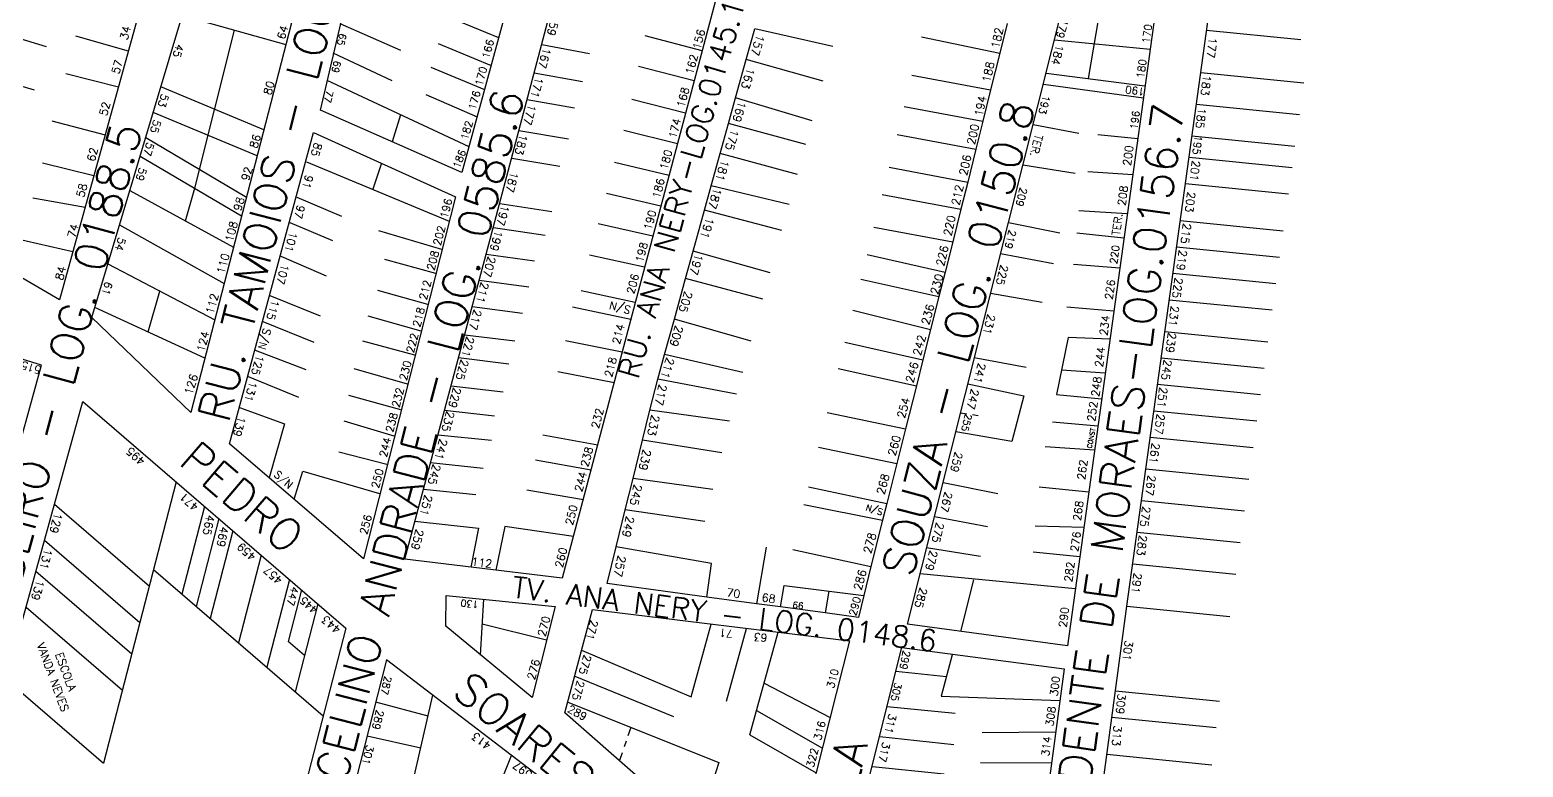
# Model space of a CAD drawing. Extents: x 714896 to 749292, y 8417558 to 8447149.
# Drawn here: x 738692.1 to 738972, y 8426514.4 to 8426652.6 of the extents above; entities that cross this region are included whole.
import ezdxf

# ---------------------------------------------------------------- set-up
doc = ezdxf.new("R2010")
doc.units = 0
doc.header["$MEASUREMENT"] = 0
for name, color, linetype in [('LOTE', 7, 'CONTINUOUS'), ('NUM-PORTA', 7, 'CONTINUOUS'), ('QUADRA', 6, 'CONTINUOUS'), ('TEXTO', 7, 'CONTINUOUS'), ('TEXTODERUA', 3, 'CONTINUOUS')]:
    doc.layers.add(name, color=color, linetype=linetype)
doc.styles.add('ROMANS', font='ROMANS.SHX', dxfattribs={"height": 1.5})

msp = doc.modelspace()

# ---------------------------------------------------------------- linework, layer by layer
at = {"layer": 'LOTE', "color": 7}
for p, q in [((738720.66, 8426655.31, 525.87), (738740.09, 8426649.86, 531.94)), ((738770.17, 8426655.13, 533.14), (738779.96, 8426651.13, 532.38)), ((738695.23, 8426649.42, 526.91), (738686.37, 8426652.1, 526.43)), ((738761.66, 8426648.74, 533.55), (738750.28, 8426653.72, 535.35)), ((738842.61, 8426649.48, 537.86), (738827.97, 8426652.81, 536.69)), ((738912.67, 8426652.52), (738930.32, 8426650.76)), ((738700.68, 8426651.48, 527.03), (738710.55, 8426648.65, 527.15)), ((738768.66, 8426650.05, 533.15), (738778.55, 8426645.93, 532.38)), ((738788.05, 8426649.84, 533.43), (738796.99, 8426648.17, 533.25)), ((738818.1, 8426648.67, 531.92), (738807.45, 8426651.47, 532.9)), ((738859.21, 8426651.31, 538.22), (738873.9, 8426648.23, 537.59)), ((738884.16, 8426650.74, 539.95), (738902.08, 8426648.97, 541.83)), ((738760.04, 8426643.05, 533.45), (738748.98, 8426648.22, 535.35)), ((738840.81, 8426642.96, 537.67), (738826.36, 8426647.01, 536.69)), ((738692.99, 8426641.27, 526.89), (738684.31, 8426643.86, 526.43)), ((738698.83, 8426644.43, 527.01), (738708.7, 8426641.94, 527.15)), ((738767.26, 8426645.61, 533.14), (738777.31, 8426641.4, 532.38)), ((738786.65, 8426644.54, 533.43), (738795.7, 8426642.91, 533.22)), ((738816.6, 8426643.03, 531.91), (738806.18, 8426645.72, 532.84)), ((738857.42, 8426644.11, 538), (738872.18, 8426641.32, 537.58)), ((738882.58, 8426644.45, 539.95), (738901.12, 8426642.11, 541.83)), ((738911.57, 8426644.59), (738930.87, 8426642.67)), ((738735.94, 8426633.83, 531.94), (738716.65, 8426641.9, 525.87)), ((738747.79, 8426643.18, 535.35), (738774.41, 8426630.73, 532.38)), ((738766.35, 8426640.5, 533.07), (738775.92, 8426636.28, 532.38)), ((738882.07, 8426642.42, 539.95), (738900.81, 8426639.85, 541.83)), ((738785.32, 8426639.54, 533.43), (738794.21, 8426638, 533.2)), ((738815, 8426636.99, 531.91), (738804.91, 8426639.53, 532.78)), ((738838.76, 8426635.54, 537.51), (738824.38, 8426639.82, 536.69)), ((738855.97, 8426638.25, 537.88), (738870.74, 8426635.5, 537.57)), ((738910.75, 8426638.65), (738930.05, 8426636.73)), ((738696.19, 8426635.53, 526.99), (738706.2, 8426632.9, 527.15)), ((738734.69, 8426628.99, 531.94), (738715.22, 8426637.11, 525.87)), ((738761.6, 8426636.65, 533.1), (738760.01, 8426631.62, 532.68)), ((738837.54, 8426631.13, 537.43), (738823.06, 8426635.06, 536.69)), ((738713.81, 8426632.41, 525.88), (738732.69, 8426621.24, 531.94)), ((738783.78, 8426633.72, 533.43), (738793.09, 8426632.16, 533.17)), ((738813.47, 8426631.24, 531.91), (738803.42, 8426633.72, 532.75)), ((738854.67, 8426633, 537.81), (738869.43, 8426630.22, 537.56)), ((738888.73, 8426633.19, 540.76), (738880.14, 8426634.78, 539.95)), ((738892.31, 8426633, 541.05), (738899.75, 8426632.22, 541.83)), ((738909.93, 8426632.7), (738929.23, 8426630.78)), ((738835.97, 8426625.48, 537.34), (738821.5, 8426629.44, 536.69)), ((738694.48, 8426627.66, 526.99), (738704.11, 8426625.31, 527.15)), ((738712.78, 8426628.94, 525.84), (738731.78, 8426617.71, 531.94)), ((738743.93, 8426627.82, 526.8), (738770.69, 8426616.74, 530.29)), ((738757.99, 8426627.58, 531), (738756.34, 8426622.57, 529.7)), ((738782.41, 8426628.52, 533.43), (738791.45, 8426627.06, 533.16)), ((738811.9, 8426625.31, 531.9), (738801.68, 8426627.75, 532.74)), ((738853.14, 8426626.85, 537.8), (738867.91, 8426624.07, 537.56)), ((738888, 8426625.64, 540.81), (738878.24, 8426627.23, 539.95)), ((738909.38, 8426628.74), (738928.68, 8426626.82)), ((738890.4, 8426626.01, 540.99), (738898.82, 8426625.5, 541.83)), ((738908.69, 8426623.79), (738927.99, 8426621.87)), ((738692.65, 8426621.12, 526.99), (738702.46, 8426619.33, 527.15)), ((738710.85, 8426622.5, 525.84), (738730.26, 8426611.85, 531.94)), ((738742.13, 8426621.24, 526.8), (738750.5, 8426617.68, 528.71)), ((738810.37, 8426619.55, 531.9), (738800.19, 8426621.94, 532.72)), ((738834.42, 8426619.86, 537.26), (738819.82, 8426623.35, 536.69)), ((738851.87, 8426621.73, 537.79), (738866.63, 8426618.95, 537.54)), ((738780.16, 8426620.04, 533.43), (738789.93, 8426618.55, 533.12)), ((738833.06, 8426614.96, 537.2), (738818.57, 8426618.82, 536.69)), ((738888.73, 8426618.71, 540.96), (738897.8, 8426618.16, 541.83)), ((738708.93, 8426616.07, 525.83), (738728.5, 8426605.04, 531.94)), ((738740.83, 8426616.45, 526.8), (738748.84, 8426613.1, 528.42)), ((738778.98, 8426615.55, 533.43), (738788.67, 8426614.12, 533.11)), ((738808.87, 8426613.91, 531.9), (738798.63, 8426616.25, 532.71)), ((738850.32, 8426615.62, 537.79), (738865.09, 8426612.83, 537.55)), ((738885.18, 8426614.48, 540.75), (738875.52, 8426616.41, 539.95)), ((738907.73, 8426616.85), (738927.04, 8426614.93)), ((738689.21, 8426613.54, 527.01), (738700.16, 8426611.02, 527.15)), ((738769.34, 8426611.43, 530.29), (738757.48, 8426614.93, 529.32)), ((738888.35, 8426614.53, 540.98), (738897.17, 8426613.62, 541.83)), ((738739.12, 8426610.16, 526.8), (738747.64, 8426606.47, 528.24)), ((738777.65, 8426610.55, 533.43), (738786.7, 8426609.27, 533.13)), ((738807.32, 8426608.08, 531.9), (738797.02, 8426610.35, 532.7)), ((738830.88, 8426607.07, 537.12), (738816.44, 8426611.11, 536.69)), ((738849.02, 8426610.49, 537.55), (738863.65, 8426607.16, 537.52)), ((738883.94, 8426608.72, 540.74), (738874.06, 8426610.6, 539.95)), ((738907.05, 8426611.9), (738926.35, 8426609.98)), ((738706.73, 8426608.72, 525.82), (738726.75, 8426598.24, 531.94)), ((738768.18, 8426606.9, 530.29), (738758.66, 8426609.55, 529.3)), ((738887.72, 8426608.68, 541.01), (738896.39, 8426607.99, 541.83)), ((738906.36, 8426606.95), (738925.67, 8426605.03)), ((738776.34, 8426605.66, 533.43), (738785.63, 8426604.39, 533.12)), ((738829.51, 8426602.13, 537.04), (738815.02, 8426605.98, 536.68)), ((738847.86, 8426605.88, 537.51), (738862.5, 8426602.59, 537.5)), ((738737.11, 8426602.79, 526.8), (738746.49, 8426598.98, 528.12)), ((738766.7, 8426601.11, 530.29), (738757.31, 8426603.7, 529.14)), ((738805.58, 8426601.48, 531.89), (738795.43, 8426603.65, 532.69)), ((738881.86, 8426601.48, 540.69), (738872.18, 8426603.16, 539.95)), ((738905.68, 8426602), (738924.98, 8426600.08)), ((738724.89, 8426591.06, 531.94), (738704.29, 8426600.57, 525.82)), ((738765.42, 8426596.12, 530.29), (738755.49, 8426598.89, 528.97)), ((738775.03, 8426600.76, 533.43), (738784.46, 8426599.51, 533.11)), ((738804.74, 8426598.31, 531.89), (738793.79, 8426600.59, 532.73)), ((738846.38, 8426600.04, 537.47), (738860.94, 8426596.44, 537.49)), ((738886.5, 8426600.7, 541.01), (738895.27, 8426599.93, 541.83)), ((738735.79, 8426597.91, 526.8), (738745.34, 8426594.04, 528.01)), ((738827.33, 8426594.24, 536.97), (738812.91, 8426598.38, 536.68)), ((738904.86, 8426596.05), (738924.16, 8426594.13)), ((738764.27, 8426591.63, 530.29), (738754.54, 8426594.24, 528.88)), ((738773.61, 8426595.45, 533.43), (738783, 8426594.27, 533.11)), ((738803.12, 8426592.16, 531.89), (738792.52, 8426594.31, 532.71)), ((738844.86, 8426594.03, 537.42), (738859.5, 8426590.71, 537.48)), ((738886.73, 8426594.93, 541.09), (738884.56, 8426584.26, 541.05)), ((738894.53, 8426594.59, 541.83), (738886.73, 8426594.93, 541.09)), ((738734.32, 8426592.54, 526.8), (738743.81, 8426588.91, 527.85)), ((738772.46, 8426591.16, 533.43), (738781.89, 8426590.01, 533.1)), ((738825.71, 8426588.36, 536.95), (738811.07, 8426591.73, 536.68)), ((738878.86, 8426589.28, 540.66), (738869.13, 8426591.09, 539.95)), ((738904.17, 8426591.1), (738923.47, 8426589.18)), ((738732.99, 8426587.64, 526.8), (738742.43, 8426583.74, 527.67)), ((738762.88, 8426586.17, 530.29), (738752.91, 8426589.02, 528.72)), ((738801.61, 8426586.41, 531.89), (738791.04, 8426588.49, 532.71)), ((738843.62, 8426589.11, 537.38), (738858.26, 8426585.84, 537.47)), ((738771.05, 8426585.89, 533.43), (738780.84, 8426584.74, 533.09)), ((738824.58, 8426584.28, 536.93), (738809.79, 8426587.09, 536.68)), ((738867.92, 8426586.23, 539.95), (738878.41, 8426583.98, 540.66)), ((738903.49, 8426586.15), (738922.79, 8426584.23)), ((738731.4, 8426581.81, 526.8), (738739.83, 8426578.71, 527.32)), ((738761.65, 8426581.36, 530.29), (738751.87, 8426584.07, 528.6)), ((738878.41, 8426583.98, 540.66), (738876.19, 8426575.45, 540.61)), ((738884.56, 8426584.26, 541.05), (738892.99, 8426583.43, 541.83)), ((738760.39, 8426576.43, 530.29), (738751.02, 8426579.23, 528.47)), ((738769.82, 8426581.3, 533.43), (738779.16, 8426580.25, 533.11)), ((738823.27, 8426579.22, 536.92), (738808.33, 8426581.3, 536.65)), ((738841.54, 8426580.88, 537.31), (738856.24, 8426577.82, 537.46)), ((738883.79, 8426579.13, 541.04), (738892.29, 8426578.39, 541.83)), ((738902.8, 8426581.19), (738922.1, 8426579.27)), ((738739.83, 8426578.71, 527.32), (738736.95, 8426568.64, 525.79)), ((738768.59, 8426576.7, 533.43), (738778.62, 8426575.7, 533.1)), ((738798.54, 8426574.73, 531.89), (738788.26, 8426576.6, 532.73)), ((738876.19, 8426575.45, 540.61), (738865.66, 8426577.24, 539.95)), ((738902.12, 8426576.24), (738921.42, 8426574.32)), ((738759.04, 8426571.14, 530.29), (738750, 8426573.45, 528.24)), ((738821.81, 8426573.3, 536.92), (738806.94, 8426575.66, 536.61)), ((738839.89, 8426574.34, 537.24), (738854.59, 8426571.3, 537.46)), ((738882.42, 8426574.5, 540.99), (738891.66, 8426573.84, 541.83)), ((738767.2, 8426571.5, 533.43), (738777.07, 8426570.45, 533.12)), ((738797.31, 8426570.08, 531.89), (738786.86, 8426571.91, 532.76)), ((738741.62, 8426564.62, 525.79), (738743.25, 8426569.89, 527.1)), ((738743.25, 8426569.89, 527.1), (738757.64, 8426565.67, 530.29)), ((738820.1, 8426566.4, 536.89), (738805.16, 8426568.49, 536.56)), ((738873.52, 8426565.64, 540.55), (738863.26, 8426567.7, 539.95)), ((738901.29, 8426570.3), (738920.6, 8426568.38)), ((738765.86, 8426566.5, 533.43), (738775.71, 8426565.48, 533.15)), ((738795.85, 8426564.52, 531.89), (738785.25, 8426566.3, 532.81)), ((738838.02, 8426566.93, 537.15), (738852.7, 8426563.78, 537.45)), ((738881.31, 8426566.94, 540.96), (738890.57, 8426566, 541.83)), ((738818.62, 8426560.4, 536.84), (738803.71, 8426562.61, 536.51)), ((738837.19, 8426563.6, 537.1), (738851.92, 8426560.66, 537.45)), ((738900.47, 8426564.35), (738919.77, 8426562.43)), ((738764.25, 8426560.48, 533.43), (738776.21, 8426559.19, 533.16)), ((738781.13, 8426559.52, 533.02), (738779.45, 8426551.3, 533.4)), ((738794.02, 8426557.59, 531.89), (738781.13, 8426559.52, 533.02)), ((738871.6, 8426559.4, 540.48), (738861.65, 8426561.31, 539.95)), ((738880.55, 8426559.6, 540.94), (738889.65, 8426559.34, 541.83)), ((738776.21, 8426559.19, 533.16), (738774.74, 8426551.87, 533.4)), ((738899.65, 8426558.41), (738918.95, 8426556.49)), ((738819.84, 8426552.53, 536.69), (738802, 8426555.69, 536.45)), ((738830.1, 8426555.61, 536.9), (738828.28, 8426545.01, 536.4)), ((738835.1, 8426555.19, 536.9), (738849.76, 8426551.98, 537.45)), ((738870.3, 8426553.88, 540.43), (738860.19, 8426555.5, 539.95)), ((738880.15, 8426554.73, 540.9), (738888.88, 8426553.85, 541.83)), ((738818.96, 8426546.27, 536.4), (738819.84, 8426552.53, 536.69)), ((738898.83, 8426552.47), (738918.13, 8426550.55)), ((738832.8, 8426544.4, 536.4), (738833.46, 8426548.45, 536.72)), ((738833.46, 8426548.45, 536.72), (738848.42, 8426546.57, 537.45)), ((738858.97, 8426550.68, 539.95), (738888.05, 8426547.87, 541.83)), ((738868.96, 8426549.51, 540.36), (738866.52, 8426539.82, 539.96)), ((738776.54, 8426535.4, 528.99), (738777.19, 8426545.86, 530.66)), ((738841.83, 8426547.39, 536.88), (738841.14, 8426543.28, 536.4)), ((738897.73, 8426544.54), (738917.03, 8426542.62)), ((738788.95, 8426538.2, 530.27), (738776.9, 8426541.18, 530.02)), ((738816.03, 8426527.57, 531.11), (738819.79, 8426541.19, 531.45)), ((738822.66, 8426526.77, 531.11), (738826.42, 8426540.39, 531.45)), ((738827.08, 8426520.46, 530.97), (738832.38, 8426539.69, 531.45)), ((738795.52, 8426536.31, 529.54), (738816.03, 8426527.57, 531.11)), ((738864.96, 8426535.42, 539.25), (738862.92, 8426527.7, 536.95)), ((738794.22, 8426531.41, 529.54), (738812.75, 8426523.89, 529.54)), ((738854.42, 8426532.39, 532.74), (738863.91, 8426531.34, 537.58)), ((738829.74, 8426530.12, 531.37), (738842.12, 8426523.7, 531.65)), ((738895.57, 8426528.68), (738915.1, 8426526.74)), ((738755.62, 8426475.93, 526.04), (738767.65, 8426527.85, 529.65)), ((738766.74, 8426523.95, 529.06), (738756.93, 8426526.55, 528.89)), ((738792.95, 8426526.57, 529.54), (738821.22, 8426515.24, 531.29)), ((738852.79, 8426525.75, 532.74), (738865.53, 8426524.48, 537.28)), ((738862.92, 8426527.7, 536.95), (738885.17, 8426526.85, 540.65)), ((738828.32, 8426524.98, 531.3), (738840.65, 8426517.92, 531.65)), ((738894.9, 8426523.73), (738914.49, 8426521.78)), ((738765.36, 8426517.95, 528.63), (738755.31, 8426520.21, 528.89)), ((738827.08, 8426520.46, 531.3), (738839.48, 8426513.34, 531.65)), ((738851.41, 8426520.13, 532.74), (738865.26, 8426518.62, 537.17)), ((738884.37, 8426520.94, 540.65), (738870.63, 8426520.79, 537.97)), ((738764.65, 8426472.6, 526.04), (738782.39, 8426516.54, 529.65)), ((738821.22, 8426515.24, 531.29), (738817.25, 8426502.75, 531.65)), ((738850.02, 8426514.5, 532.74), (738863.47, 8426513.14, 536.93)), ((738883.59, 8426515.13, 540.65), (738870.27, 8426515.18, 537.95)), ((738893.97, 8426516.79), (738913.64, 8426514.83))]:
    msp.add_line(p, q, dxfattribs=at)
at = {"layer": 'LOTE', "color": 7, "ltscale": 0.1}
for p, q in [((738885.49, 8426588.85, 541.07), (738893.66, 8426588.31, 541.83)), ((738866.56, 8426580.82, 539.95), (738867.74, 8426580.63, 540.04)), ((738868.81, 8426580.46, 540.12), (738869.87, 8426580.3, 540.19)), ((738804.76, 8426521.84, 531.13), (738804.21, 8426520.26, 531.21)), ((738803.85, 8426519.23, 531.28), (738803.49, 8426518.18, 531.37)), ((738803.12, 8426517.09, 531.47), (738802.62, 8426515.6, 531.65))]:
    msp.add_line(p, q, dxfattribs=at)
at = {"layer": 'LOTE', "color": 7, "flags": 128}
for points in [[(738890.52, 8426643.45), (738892.91, 8426657.38)], [(738721.25, 8426616.77), (738723, 8426622.9)]]:
    msp.add_lwpolyline(points, dxfattribs=at)
at = {"layer": 'LOTE', "color": 7, "linetype": 'CONTINUOUS', "flags": 128}
for points in [[(738723, 8426622.9), (738730.46, 8426652.56)], [(738719.54, 8426567.84), (738705.93, 8426515.12)], [(738696.7, 8426563.67), (738714.5, 8426548.31)], [(738724.84, 8426563.26), (738720.59, 8426546.8)], [(738727.49, 8426560.98), (738723.24, 8426544.52)], [(738694.84, 8426556.92), (738712.74, 8426541.48)], [(738730.14, 8426558.69), (738725.89, 8426542.23)], [(738735.44, 8426554.12), (738731.2, 8426537.66)], [(738693.24, 8426551.14), (738711.23, 8426535.62)], [(738747.1, 8426523.94), (738715.29, 8426551.38)], [(738740.75, 8426549.55), (738736.5, 8426533.09)], [(738743.02, 8426547.59), (738740.52, 8426537.91)], [(738691.38, 8426544.39), (738709.46, 8426528.79)], [(738746.05, 8426544.98), (738741.8, 8426528.52)], [(738743.55, 8426535.29), (738740.52, 8426537.91)], [(738687.65, 8426530.89), (738705.93, 8426515.12)]]:
    msp.add_lwpolyline(points, dxfattribs=at)
at = {"layer": 'LOTE', "color": 7, "elevation": 525.82, "flags": 128}
msp.add_lwpolyline([(738714.28, 8426595.96), (738716.47, 8426603.62)], dxfattribs=at)
at = {"layer": 'QUADRA', "color": 6}
for points in [[(738706.32, 8426725.1), (738755.66, 8426710.09), (738722.26, 8426580.87), (738703.71, 8426598.64), (738729.96, 8426686.4), (738697.81, 8426696.62), (738706.32, 8426725.1)], [(738763.04, 8426707.84), (738792.92, 8426698.74), (738773.08, 8426625.85), (738746.56, 8426637.54), (738763.04, 8426707.84)], [(738791.9, 8426549.8), (738762.38, 8426553.37), (738778.4, 8426613.36), (738795.4, 8426677.67), (738800.15, 8426695.5), (738828.17, 8426687.64), (738823.42, 8426668.7), (738806.62, 8426605.44), (738791.9, 8426549.8)], [(738695.11, 8426686.95), (738719.13, 8426679.73), (738697.67, 8426601.97), (738676.87, 8426614.12), (738695.11, 8426686.95)], [(738889.11, 8426670.48), (738904.46, 8426666.16), (738886.61, 8426537.09), (738856.58, 8426541.18), (738889.11, 8426670.48)], [(738745.27, 8426633.33), (738771.86, 8426621.32), (738754.64, 8426553.4), (738729.55, 8426575.01), (738745.27, 8426633.33)], [(738724.5, 8426469.61), (738675.62, 8426487.35), (738702.03, 8426582.94), (738751.35, 8426540.4), (738733.85, 8426472.63)], [(738770.05, 8426540.79), (738770.12, 8426546.56), (738790.55, 8426544.48), (738786.25, 8426527.45), (738770.05, 8426540.79)], [(738797.53, 8426543.92), (738845.76, 8426538.06), (738833.23, 8426488.72), (738792.4, 8426524.57), (738797.53, 8426543.92)], [(738801.46, 8426502.02), (738758.96, 8426534.52), (738745, 8426479.8), (738783.36, 8426465.71), (738801.46, 8426502.02)], [(738855.51, 8426536.8), (738885.98, 8426532.78), (738878.02, 8426473.58), (738841.93, 8426482.35), (738855.51, 8426536.8)]]:
    msp.add_lwpolyline(points, close=True, dxfattribs=at)
msp.add_lwpolyline([(738973.05, 8426440.03), (738966.11, 8426442.52), (738904.36, 8426464.75), (738888.66, 8426477.13), (738897.73, 8426544.54), (738908.82, 8426624.74), (738913.89, 8426661.4), (738935.26, 8426682.46), (738971.99, 8426718.68), (739069.15, 8426687.17)], dxfattribs=at)
at = {"layer": 'QUADRA', "color": 6, "linetype": 'CONTINUOUS'}
msp.add_lwpolyline([(738875.28, 8426653.81), (738873.9, 8426648.23), (738872.18, 8426641.32), (738870.74, 8426635.5), (738869.43, 8426630.22), (738867.91, 8426624.07), (738866.63, 8426618.95), (738865.09, 8426612.83), (738863.65, 8426607.16), (738862.5, 8426602.59), (738860.94, 8426596.44), (738859.5, 8426590.71), (738858.26, 8426585.84), (738856.24, 8426577.82), (738854.59, 8426571.3), (738852.7, 8426563.78), (738851.92, 8426560.66), (738849.76, 8426551.98), (738848.42, 8426546.57), (738847.39, 8426542.44), (738847.39, 8426542.44), (738841.14, 8426543.28), (738832.8, 8426544.4), (738828.28, 8426545.01), (738818.96, 8426546.27), (738809.41, 8426547.56), (738800.29, 8426548.79), (738802, 8426555.69), (738803.71, 8426562.61), (738805.16, 8426568.49), (738806.94, 8426575.66), (738808.33, 8426581.3), (738809.79, 8426587.09), (738811.07, 8426591.73), (738812.91, 8426598.38), (738815.02, 8426605.98), (738816.44, 8426611.11), (738818.57, 8426618.82), (738819.82, 8426623.35), (738821.5, 8426629.44), (738823.06, 8426635.06), (738824.38, 8426639.82), (738826.36, 8426647.01), (738827.97, 8426652.81)], dxfattribs=at)
msp.add_lwpolyline([(738657.86, 8426457.73), (738694.29, 8426589.74), (738671.31, 8426596.8), (738636.9, 8426483.04), (738654.17, 8426458.39), (738657.86, 8426457.73)], close=True, dxfattribs=at)

# ---------------------------------------------------------------- texts
at = {"layer": 'NUM-PORTA', "color": 7, "style": 'ROMANS'}
for s, height, rotation, p in [('159', 1.514, 255.0669, (738790, 8426655.47)), ('34', 1.519, 74.515, (738710.38, 8426650.57)), ('64', 1.502, 73.4018, (738739.84, 8426650.68)), ('65', 1.332, 256.5183, (738750.18, 8426652.05)), ('156', 1.471, 75.2456, (738817.73, 8426648.8)), ('182', 1.515, 77.5955, (738873.74, 8426649.02)), ('179', 1.4, 254.1743, (738885.41, 8426654.73, 539.95)), ('170', 1.4, 82.7287, (738901.98, 8426649.98)), ('45', 1.447, 252.8743, (738719.58, 8426650.05)), ('166', 1.412, 74.4738, (738778.16, 8426647.07)), ('157', 1.546, 252.7823, (738828.37, 8426651.84)), ('184', 1.486, 256.093, (738884.45, 8426649.93)), ('177', 1.5, 262.826, (738913.14, 8426651.23)), ('57', 1.518, 74.5515, (738708.83, 8426644.19)), ('69', 1.333, 256.2288, (738749.16, 8426646.92)), ('167', 1.514, 255.0645, (738788.32, 8426649.35)), ('162', 1.471, 75.2481, (738816.39, 8426644.12)), ('188', 1.515, 77.5995, (738872.07, 8426642.63)), ('180', 1.4, 82.2163, (738900.91, 8426643.43)), ('170', 1.412, 74.4264, (738776.86, 8426641.97)), ('163', 1.546, 252.7831, (738826.56, 8426645.61)), ('183', 1.5, 262.826, (738912.03, 8426644.18)), ('53', 1.447, 252.8743, (738716.78, 8426640.72)), ('80', 1.502, 73.3785, (738737.28, 8426640.26)), ('77', 1.333, 255.8844, (738747.73, 8426641.37)), ('176', 1.411, 74.2651, (738775.6, 8426637.46)), ('171', 1.514, 255.0722, (738786.89, 8426643.84)), ('168', 1.471, 75.2509, (738814.76, 8426637.95)), ('190', 1.4, 172.7883, (738901.09, 8426641.67)), ('52', 1.518, 74.5729, (738706.53, 8426636.35)), ('177', 1.515, 255.0747, (738785.54, 8426638.76)), ('169', 1.546, 252.7865, (738824.94, 8426639.36)), ('194', 1.515, 77.6039, (738870.61, 8426636.25)), ('193', 1.386, 255.9977, (738882.02, 8426640.44)), ('55', 1.447, 252.8743, (738715.33, 8426635.87, -525.87)), ('182', 1.409, 73.9228, (738774.16, 8426631.83)), ('174', 1.471, 75.2537, (738813.22, 8426632.09)), ('196', 1.376, 82.2163, (738899.67, 8426633.82)), ('185', 1.5, 262.826, (738911.09, 8426638.02)), ('86', 1.502, 73.3785, (738734.69, 8426630.26)), ('183', 1.515, 255.0653, (738783.95, 8426633.14)), ('175', 1.546, 252.7906, (738823.56, 8426634.08)), ('200', 1.515, 77.6083, (738869.2, 8426630.95)), ('195', 1.4, 262.826, (738910.46, 8426632.85)), ('62', 1.518, 74.6004, (738704.21, 8426627.77)), ('57', 1.447, 252.8743, (738714.05, 8426631.61)), ('85', 1.488, 252.9962, (738745.49, 8426631.57)), ('186', 1.373, 68.7166, (738772.62, 8426626.51)), ('180', 1.471, 75.2595, (738811.58, 8426626.24)), ('200', 1.5, 82.3785, (738898.44, 8426627.01)), ('59', 1.447, 252.8743, (738712.64, 8426626.9)), ('92', 1.502, 73.3785, (738733.12, 8426624.18)), ('181', 1.545, 252.7962, (738821.75, 8426628.35)), ('206', 1.515, 77.615, (738867.74, 8426625.18)), ('201', 1.5, 262.826, (738909.98, 8426628.18)), ('58', 1.518, 74.6426, (738702.21, 8426621.05)), ('91', 1.478, 254.1878, (738743.8, 8426625.51)), ('187', 1.515, 255.0919, (738782.24, 8426626.13)), ('186', 1.471, 75.2636, (738810.15, 8426620.86)), ('98', 1.502, 73.3785, (738731.65, 8426618.51)), ('196', 1.45, 75.1625, (738770.35, 8426617.15)), ('187', 1.545, 252.8037, (738820.34, 8426623.12)), ('212', 1.515, 77.615, (738866.28, 8426619.57)), ('209', 1.385, 255.9744, (738877.73, 8426623.13)), ('208', 1.475, 82.2685, (738897.42, 8426619.54)), ('203', 1.5, 262.826, (738909.1, 8426622.3)), ('97', 1.477, 254.3258, (738742.26, 8426619.89)), ('197', 1.515, 255.0899, (738780.51, 8426619.86)), ('190', 1.471, 75.2682, (738808.58, 8426614.92)), ('74', 1.518, 74.733, (738700.59, 8426613.45)), ('108', 1.502, 75.1765, (738730.13, 8426612.75)), ('202', 1.446, 75.3149, (738769.06, 8426612.05)), ('191', 1.544, 252.8134, (738818.89, 8426617.55)), ('220', 1.516, 77.6421, (738864.79, 8426613.83)), ('215', 1.5, 262.826, (738908.29, 8426616.42)), ('54', 1.447, 252.8743, (738708.72, 8426613.8)), ('101', 1.476, 254.3912, (738740.85, 8426614.86)), ('199', 1.515, 255.1016, (738779.29, 8426615.1)), ('198', 1.471, 75.2736, (738807, 8426608.9)), ('219', 1.385, 255.9557, (738875.67, 8426615.2)), ('110', 1.503, 75.1242, (738728.55, 8426606.72)), ('208', 1.445, 75.3572, (738767.87, 8426607.39)), ('207', 1.515, 255.1069, (738777.99, 8426610.25)), ('197', 1.544, 252.8283, (738816.86, 8426610.75)), ('226', 1.515, 76.3809, (738863.4, 8426608.17)), ('220', 1.377, 82.2622, (738895.87, 8426608.64)), ('219', 1.5, 262.826, (738907.51, 8426611.4)), ('84', 1.515, 74.8522, (738698.27, 8426605.53)), ('107', 1.476, 254.3832, (738739.29, 8426608.8)), ('225', 1.484, 255.9626, (738874.09, 8426608.66)), ('61', 1.447, 252.8743, (738706.25, 8426605.52)), ('212', 1.445, 75.3791, (738766.43, 8426601.85)), ('211', 1.515, 255.1132, (738776.7, 8426605.4)), ('206', 1.471, 75.2862, (738805.35, 8426602.97)), ('230', 1.515, 74.4577, (738862.31, 8426602.84)), ('226', 1.475, 82.237, (738895.03, 8426601.92)), ('225', 1.5, 262.826, (738906.72, 8426606.21)), ('112', 1.503, 74.9469, (738726.49, 8426599.2)), ('115', 1.475, 254.396, (738737.46, 8426602.1)), ('S/N', 1.471, 165.2808, (738804.86, 8426600.7)), ('205', 1.544, 252.8442, (738814.86, 8426603.71)), ('218', 1.444, 75.3974, (738765.22, 8426596.77)), ('217', 1.515, 255.1211, (738775.34, 8426600.32)), ('236', 1.515, 74.456, (738860.63, 8426597.18)), ('231', 1.484, 255.9431, (738871.65, 8426599.4)), ('234', 1.475, 82.2478, (738894.04, 8426595.2)), ('231', 1.5, 262.826, (738906.01, 8426600.93)), ('124', 1.504, 74.8395, (738724.78, 8426592.11)), ('S/N', 1.475, 254.4339, (738735.9, 8426596.8)), ('214', 1.472, 75.3221, (738802.64, 8426593.57)), ('209', 1.543, 252.8684, (738813.14, 8426597.29)), ('239', 1.5, 262.826, (738905.48, 8426595.94)), ('222', 1.444, 75.4058, (738764.02, 8426591.93)), ('221', 1.515, 255.1308, (738773.98, 8426595.24)), ('242', 1.515, 74.4497, (738859.03, 8426591.39)), ('244', 1.475, 82.2608, (738893.17, 8426589.27)), ('515', 1.471, 163.0387, (738694.34, 8426589.44)), ('125', 1.474, 254.3975, (738734.6, 8426591.76)), ('230', 1.444, 75.4092, (738762.71, 8426586.76)), ('225', 1.515, 255.1592, (738772.91, 8426590.94)), ('218', 1.472, 75.3205, (738801.19, 8426587.36)), ('211', 1.543, 252.8935, (738811.47, 8426591.31)), ('246', 1.515, 74.4329, (738857.65, 8426586.32)), ('241', 1.487, 256.0467, (738869.87, 8426590.25)), ('245', 1.5, 262.826, (738904.65, 8426590.85)), ('126', 1.514, 72.7508, (738722.47, 8426584.06)), ('248', 1.475, 82.2462, (738892.48, 8426583.75)), ('131', 1.473, 254.3373, (738733.31, 8426586.78)), ('232', 1.444, 75.4045, (738761.31, 8426581.69)), ('229', 1.515, 255.1779, (738771.51, 8426585.7)), ('217', 1.542, 257.9233, (738810.04, 8426586.25)), ('247', 1.485, 256.0286, (738868.58, 8426585.39)), ('251', 1.5, 262.826, (738903.86, 8426585.7)), ('254', 1.515, 74.4431, (738856.07, 8426579.65)), ('252', 1.475, 82.2764, (738891.73, 8426579.09)), ('139', 1.474, 254.4366, (738731.17, 8426580.25)), ('238', 1.443, 75.4051, (738760.15, 8426577.03)), ('235', 1.515, 255.1759, (738770.25, 8426581.25)), ('232', 1.472, 75.3475, (738798.72, 8426577.77)), ('233', 1.542, 257.934, (738808.64, 8426580.53)), ('255', 1.287, 256.0467, (738867.47, 8426580.71)), ('257', 1.5, 262.826, (738903.36, 8426580.69)), ('260', 1.514, 74.4307, (738854.33, 8426572.59)), ('495', 1.5, 137.5414, (738713.85, 8426571.91)), ('244', 1.443, 75.4014, (738758.96, 8426572.37)), ('241', 1.515, 255.2355, (738768.93, 8426576.02)), ('238', 1.472, 75.4096, (738796.73, 8426570.53)), ('239', 1.543, 257.9346, (738807.06, 8426574.07)), ('259', 1.485, 256.0345, (738865.52, 8426573.59)), ('261', 1.5, 262.826, (738902.4, 8426575.21)), ('245', 1.515, 255.2851, (738767.67, 8426571.33)), ('262', 1.476, 82.4015, (738889.85, 8426568.16)), ('S/N', 1.421, 319.1411, (738737.71, 8426569.03)), ('250', 1.443, 75.3901, (738757.47, 8426566.54)), ('244', 1.472, 75.4426, (738795.58, 8426565.89)), ('268', 1.514, 74.4272, (738852.22, 8426565.37)), ('267', 1.5, 262.826, (738901.65, 8426569.2)), ('471', 1.5, 138.4378, (738723.9, 8426563.35)), ('251', 1.515, 255.3981, (738766.13, 8426565.53)), ('245', 1.544, 257.9257, (738805.36, 8426567.5)), ('267', 1.485, 256.0615, (738863.62, 8426566.09)), ('250', 1.473, 75.6251, (738793.84, 8426559.65)), ('S/N', 1.19, 162.5028, (738852.12, 8426562.71)), ('268', 1.476, 82.3562, (738889.09, 8426560.46)), ('275', 1.5, 262.826, (738900.65, 8426563.34)), ('129', 1.5, 256.2746, (738696.72, 8426562.15)), ('465', 1.5, 258.3417, (738725.26, 8426561.79)), ('469', 1.5, 260.0865, (738727.79, 8426559.6)), ('256', 1.441, 75.3095, (738755.28, 8426557.89)), ('249', 1.545, 257.8967, (738803.9, 8426561.54)), ('275', 1.485, 256.0633, (738862.04, 8426560.35)), ('259', 1.514, 255.8711, (738764.48, 8426559.09)), ('278', 1.514, 74.5076, (738849.75, 8426554.31)), ('276', 1.475, 82.2847, (738888.59, 8426554.69)), ('283', 1.5, 262.826, (738900.02, 8426557.94)), ('131', 1.5, 255.8677, (738694.85, 8426555.42)), ('459', 1.5, 137.7338, (738734.63, 8426554.01)), ('260', 1.478, 76.5796, (738791.94, 8426551.66)), ('257', 1.545, 257.8946, (738802.34, 8426554.16)), ('279', 1.485, 256.1497, (738860.82, 8426555.14)), ('457', 1.5, 137.6606, (738739.61, 8426549.6)), ('112', 1.51, 352.9907, (738774.8, 8426552.2)), ('286', 1.514, 74.6706, (738847.91, 8426547.4)), ('282', 1.477, 82.5422, (738887.45, 8426549.02)), ('139', 1.5, 253.1944, (738693.42, 8426549.61)), ('447', 1.4, 255.0237, (738741.14, 8426548.35)), ('291', 1.5, 262.826, (738899.04, 8426550.85)), ('445', 1.4, 138.0234, (738746.18, 8426544.05)), ('130', 1.3, 173.94, (738776.24, 8426545.47)), ('70', 1.505, 352.1566, (738822.61, 8426546.42)), ('68', 1.505, 352.16, (738829.2, 8426545.48)), ('66', 1.2, 352.2666, (738834.98, 8426544.25)), ('290', 1.4, 74.6706, (738846.94, 8426542.64)), ('285', 1.486, 253.9028, (738858.94, 8426548.16)), ('443', 1.5, 139.2806, (738750.52, 8426540.4)), ('270', 1.5, 75.0373, (738788.69, 8426538.73)), ('290', 1.482, 83.1241, (738886.41, 8426540.5)), ('271', 1.452, 255.5651, (738797.22, 8426542.05)), ('71', 1.459, 174.2824, (738823.93, 8426540.09)), ('63', 1.459, 174.2824, (738830.39, 8426539.31)), ('301', 1.5, 262.3076, (738897.4, 8426538.23)), ('276', 1.5, 74.3294, (738786.71, 8426530.65)), ('275', 1.45, 254.1839, (738795.99, 8426535.58, -529.54)), ('299', 1.404, 259.1523, (738855.77, 8426536.33)), ('287', 1.355, 256.9613, (738758.62, 8426531.54)), ('310', 1.421, 75.1867, (738842.79, 8426529.04)), ('275', 1.45, 254.1839, (738794.71, 8426530.72, -529.54)), ('305', 1.358, 256.6826, (738854.25, 8426530.34)), ('300', 1.455, 83.3417, (738884.74, 8426527.62)), ('289', 1.449, 331.6661, (738792.73, 8426524.81)), ('309', 1.5, 264.7864, (738896.01, 8426528.21)), ('289', 1.449, 256.2591, (738757.08, 8426525.22)), ('316', 1.42, 75.4558, (738840.37, 8426519.29)), ('311', 1.456, 256.753, (738853.14, 8426524.51)), ('308', 1.45, 82.9447, (738883.93, 8426521.98)), ('413', 1.5, 142.6686, (738778.72, 8426518.69)), ('313', 1.5, 264.7864, (738895.27, 8426522.24)), ('301', 1.446, 255.9499, (738755.2, 8426518.64)), ('322', 1.42, 75.453, (738839, 8426514.21)), ('317', 1.456, 256.7271, (738851.97, 8426519.19)), ('314', 1.449, 82.8275, (738883.13, 8426516.35)), ('397', 1.494, 142.9439, (738786.41, 8426513.26))]:
    msp.add_text(s, height=height, rotation=rotation, dxfattribs=at).set_placement(p)
at = {"layer": 'TEXTO', "style": 'ROMANS'}
for s, height, rotation, p in [('TER.', 1.485, 256.0628, (738880.55, 8426633.09)), ('TER.', 1.476, 82.3268, (738896.37, 8426613.95)), ('CONST', 0.879, 78.6891, (738891.1, 8426574.09))]:
    msp.add_text(s, height=height, rotation=rotation, dxfattribs=at).set_placement(p)
at = {"layer": 'TEXTO', "color": 7, "style": 'ROMANS'}
for s, p in [('VANDA NEVES', (738693.37, 8426537.34)), ('ESCOLA', (738696.83, 8426535.53))]:
    msp.add_text(s, height=1.5, rotation=290.2831, dxfattribs=at).set_placement(p)
at = {"layer": 'TEXTODERUA', "style": 'ROMANS'}
for s, height, rotation, p in [('RU. TAMOIOS - LOG. 065.0', 6, 75.5495, (738729.32, 8426578.68)), ('RU. ANA NERY-LOG.0145.1', 4, 74.1472, (738806.12, 8426586.97)), ('RU. ACELINO ANDRADE - LOG. 0585.6', 6, 75.4196, (738745.68, 8426489.64)), ('SOUZA - LOG. 0150.8', 6, 75.4196, (738857.51, 8426549.77)), ('RU. PRUDENTE DE MORAES-LOG.0156.7', 6, 82.0473, (738886.09, 8426477.34)), ('RU. CELSO RIBEIRO - LOG. 0188.5', 6, 74.9338, (738675.96, 8426495.57)), ('PEDRO', 6, 319.5192, (738719.76, 8426571.35)), ('TV. ANA NERY - LOG. 0148.6', 4, 352.6949, (738782.25, 8426546.2)), ('SOARES - LOG.', 6, 320.7417, (738770.96, 8426528.03)), ('RU. PAULA  ', 6, 75.4196, (738838.5, 8426477.64))]:
    msp.add_text(s, height=height, rotation=rotation, dxfattribs=at).set_placement(p)

doc.saveas('drawing.dxf')
